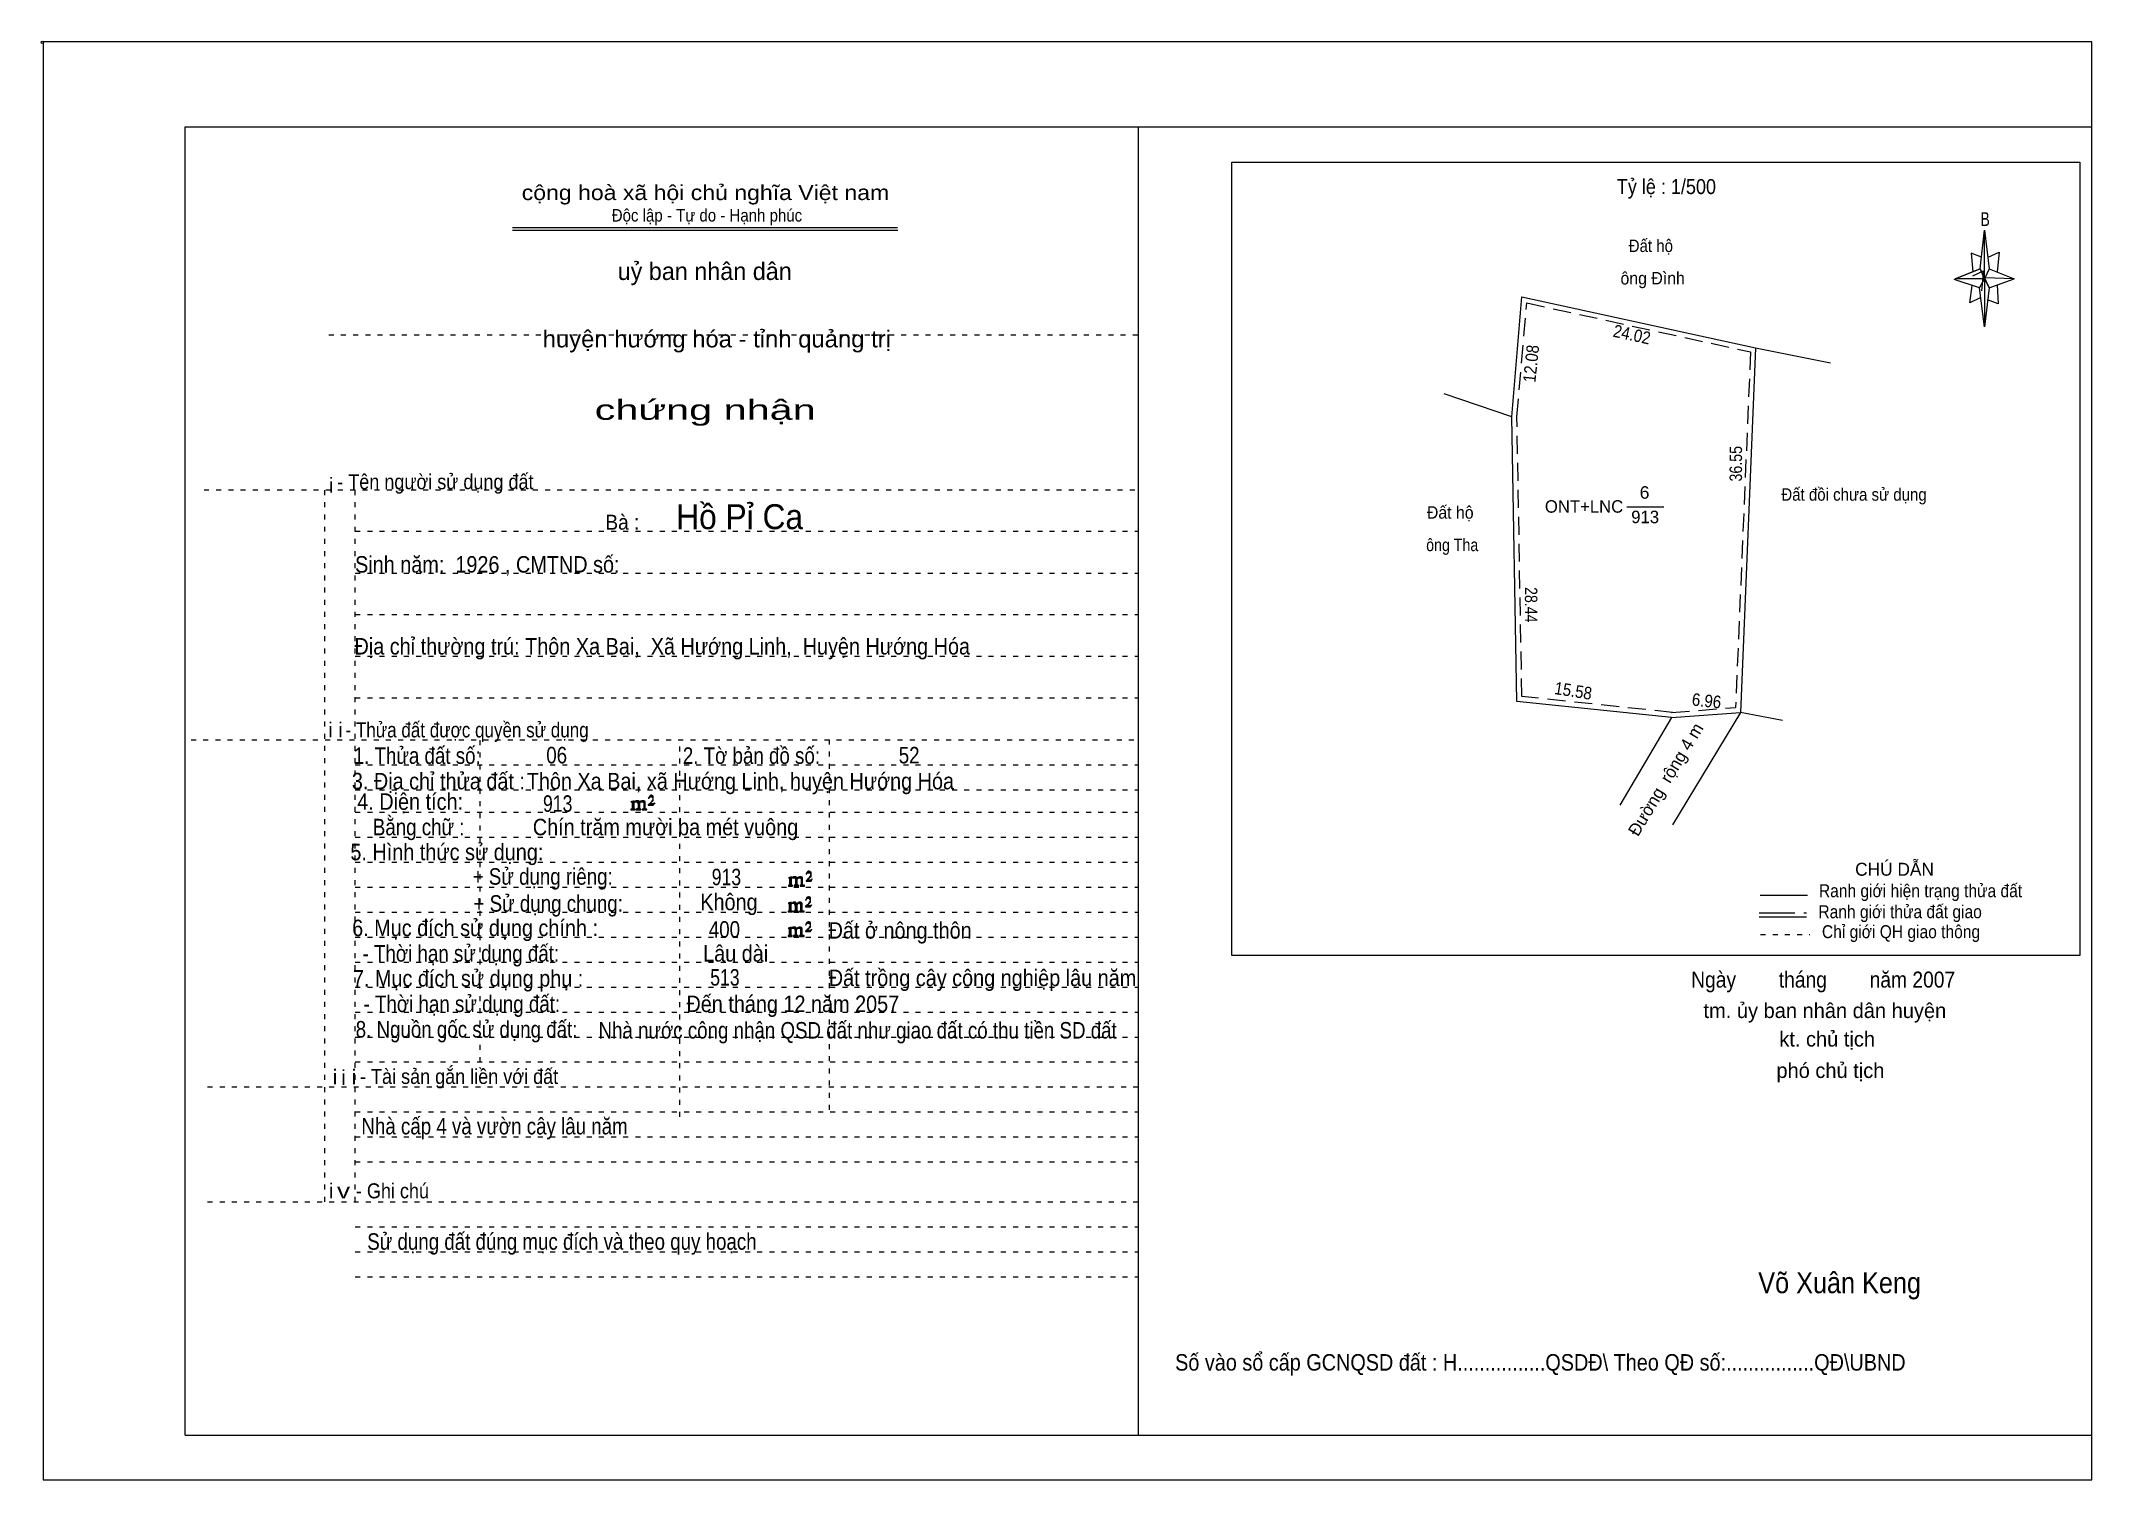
# Model space of a CAD drawing. Header units: centimetres. Extents: x -1.6 to 39.5, y -3.3 to 25.5.
import ezdxf
from ezdxf.enums import TextEntityAlignment as Align

# ---------------------------------------------------------------- set-up
doc = ezdxf.new("R2010")
doc.units = ezdxf.units.CM
doc.header["$LTSCALE"] = 0.12
for name, pattern in [('DOTTED', [1.5, 0.3, -1.2]), ('LONG_DASHED', [7.5, 6, -1.5]), ('MEDIUM_DASHED', [4.5, 3, -1.5])]:
    doc.linetypes.add(name, pattern=pattern)
for name, color, linetype, lineweight in [('1', 7, 'DOTTED', 13), ('10', 7, 'Continuous', 13), ('4', 7, 'Continuous', 13), ('5', 7, 'Continuous', 13), ('50', 7, 'Continuous', 13)]:
    doc.layers.add(name, color=color, linetype=linetype, lineweight=lineweight)

msp = doc.modelspace()

# ---------------------------------------------------------------- hatches: boundary and pattern name
at = {"layer": '50'}
for points in [[(10.27, 10.13), (10.27, 10.12), (10.27, 10.11), (10.25, 10.11), (10.24, 10.11), (10.24, 10.1), (10.33, 10.1), (10.33, 10.11), (10.32, 10.11), (10.31, 10.11), (10.31, 10.12), (10.31, 10.13), (10.31, 10.24), (10.31, 10.25), (10.32, 10.26), (10.34, 10.26), (10.35, 10.26), (10.36, 10.26), (10.37, 10.25), (10.39, 10.22), (10.39, 10.13), (10.37, 10.12), (10.37, 10.11), (10.36, 10.11), (10.35, 10.11), (10.35, 10.1), (10.44, 10.1), (10.44, 10.11), (10.43, 10.11), (10.42, 10.11), (10.42, 10.12), (10.42, 10.13), (10.42, 10.24), (10.44, 10.26), (10.45, 10.26), (10.46, 10.26), (10.49, 10.26), (10.49, 10.25), (10.5, 10.24), (10.5, 10.22), (10.5, 10.13), (10.5, 10.12), (10.49, 10.11), (10.49, 10.11), (10.47, 10.11), (10.47, 10.1), (10.56, 10.1), (10.56, 10.11), (10.55, 10.11), (10.54, 10.11), (10.53, 10.12), (10.53, 10.13), (10.53, 10.2), (10.53, 10.25), (10.53, 10.26), (10.52, 10.27), (10.5, 10.28), (10.47, 10.28), (10.46, 10.28), (10.44, 10.27), (10.41, 10.25), (10.41, 10.26), (10.4, 10.28), (10.39, 10.28), (10.37, 10.28), (10.35, 10.28), (10.34, 10.28), (10.32, 10.26), (10.31, 10.26), (10.31, 10.25), (10.31, 10.25), (10.31, 10.26), (10.31, 10.28), (10.24, 10.26), (10.24, 10.26), (10.25, 10.26), (10.27, 10.25), (10.27, 10.24), (10.27, 10.23)], [(10.69, 10.19), (10.72, 10.24), (10.72, 10.24), (10.71, 10.22), (10.69, 10.22), (10.68, 10.22), (10.63, 10.22), (10.66, 10.26), (10.67, 10.27), (10.69, 10.28), (10.69, 10.3), (10.69, 10.32), (10.69, 10.34), (10.69, 10.35), (10.69, 10.37), (10.68, 10.38), (10.67, 10.38), (10.66, 10.39), (10.65, 10.39), (10.63, 10.38), (10.63, 10.38), (10.62, 10.37), (10.61, 10.35), (10.59, 10.33), (10.61, 10.33), (10.61, 10.35), (10.62, 10.35), (10.63, 10.36), (10.65, 10.36), (10.66, 10.36), (10.67, 10.35), (10.68, 10.35), (10.68, 10.32), (10.68, 10.3), (10.66, 10.28), (10.66, 10.26), (10.65, 10.25), (10.59, 10.2), (10.59, 10.19)], [(13.42, 8.61), (13.42, 8.6), (13.42, 8.59), (13.41, 8.59), (13.4, 8.59), (13.4, 8.57), (13.48, 8.57), (13.48, 8.59), (13.47, 8.59), (13.46, 8.59), (13.46, 8.6), (13.46, 8.61), (13.46, 8.72), (13.46, 8.73), (13.47, 8.74), (13.5, 8.74), (13.51, 8.74), (13.52, 8.74), (13.53, 8.73), (13.54, 8.69), (13.54, 8.61), (13.53, 8.6), (13.53, 8.59), (13.52, 8.59), (13.51, 8.59), (13.51, 8.57), (13.6, 8.57), (13.6, 8.59), (13.58, 8.59), (13.57, 8.59), (13.57, 8.6), (13.57, 8.61), (13.57, 8.72), (13.6, 8.74), (13.61, 8.74), (13.62, 8.74), (13.64, 8.74), (13.64, 8.73), (13.65, 8.72), (13.65, 8.69), (13.65, 8.61), (13.65, 8.6), (13.64, 8.59), (13.64, 8.59), (13.63, 8.59), (13.63, 8.57), (13.72, 8.57), (13.72, 8.59), (13.7, 8.59), (13.69, 8.59), (13.68, 8.6), (13.68, 8.61), (13.68, 8.68), (13.68, 8.73), (13.68, 8.74), (13.67, 8.75), (13.65, 8.76), (13.63, 8.76), (13.62, 8.76), (13.6, 8.75), (13.56, 8.73), (13.56, 8.74), (13.55, 8.76), (13.54, 8.76), (13.53, 8.76), (13.51, 8.76), (13.5, 8.76), (13.47, 8.74), (13.46, 8.74), (13.46, 8.73), (13.46, 8.73), (13.46, 8.74), (13.46, 8.76), (13.4, 8.74), (13.4, 8.74), (13.41, 8.74), (13.42, 8.73), (13.42, 8.72), (13.42, 8.71)], [(13.85, 8.67), (13.87, 8.72), (13.87, 8.72), (13.86, 8.69), (13.85, 8.69), (13.84, 8.69), (13.78, 8.69), (13.82, 8.74), (13.83, 8.75), (13.85, 8.76), (13.85, 8.78), (13.85, 8.79), (13.85, 8.82), (13.85, 8.83), (13.85, 8.85), (13.84, 8.86), (13.83, 8.86), (13.82, 8.87), (13.8, 8.87), (13.78, 8.86), (13.78, 8.86), (13.77, 8.85), (13.76, 8.83), (13.75, 8.81), (13.76, 8.81), (13.76, 8.83), (13.77, 8.83), (13.78, 8.84), (13.8, 8.84), (13.82, 8.84), (13.83, 8.83), (13.84, 8.83), (13.84, 8.79), (13.84, 8.78), (13.82, 8.76), (13.82, 8.74), (13.8, 8.73), (13.75, 8.68), (13.75, 8.67)], [(13.41, 8.09), (13.41, 8.08), (13.41, 8.07), (13.4, 8.07), (13.39, 8.07), (13.39, 8.06), (13.48, 8.06), (13.48, 8.07), (13.47, 8.07), (13.45, 8.07), (13.45, 8.08), (13.45, 8.09), (13.45, 8.2), (13.45, 8.21), (13.47, 8.23), (13.49, 8.23), (13.5, 8.23), (13.51, 8.23), (13.52, 8.21), (13.53, 8.18), (13.53, 8.09), (13.52, 8.08), (13.52, 8.07), (13.51, 8.07), (13.5, 8.07), (13.5, 8.06), (13.59, 8.06), (13.59, 8.07), (13.58, 8.07), (13.57, 8.07), (13.57, 8.08), (13.57, 8.09), (13.57, 8.2), (13.59, 8.23), (13.6, 8.23), (13.61, 8.23), (13.63, 8.23), (13.63, 8.21), (13.64, 8.2), (13.64, 8.18), (13.64, 8.09), (13.64, 8.08), (13.63, 8.07), (13.63, 8.07), (13.62, 8.07), (13.62, 8.06), (13.71, 8.06), (13.71, 8.07), (13.7, 8.07), (13.69, 8.07), (13.67, 8.08), (13.67, 8.09), (13.67, 8.17), (13.67, 8.21), (13.67, 8.23), (13.66, 8.24), (13.64, 8.25), (13.62, 8.25), (13.61, 8.25), (13.59, 8.24), (13.55, 8.21), (13.55, 8.23), (13.54, 8.25), (13.53, 8.25), (13.52, 8.25), (13.5, 8.25), (13.49, 8.25), (13.47, 8.23), (13.45, 8.23), (13.45, 8.21), (13.45, 8.21), (13.45, 8.23), (13.45, 8.25), (13.39, 8.23), (13.39, 8.23), (13.4, 8.23), (13.41, 8.21), (13.41, 8.2), (13.41, 8.19)], [(13.84, 8.16), (13.86, 8.2), (13.86, 8.2), (13.85, 8.18), (13.84, 8.18), (13.83, 8.18), (13.77, 8.18), (13.81, 8.23), (13.82, 8.24), (13.84, 8.25), (13.84, 8.27), (13.84, 8.28), (13.84, 8.3), (13.84, 8.31), (13.84, 8.34), (13.83, 8.35), (13.82, 8.35), (13.81, 8.36), (13.8, 8.36), (13.77, 8.35), (13.77, 8.35), (13.76, 8.34), (13.75, 8.31), (13.74, 8.29), (13.75, 8.29), (13.75, 8.31), (13.76, 8.31), (13.77, 8.33), (13.8, 8.33), (13.81, 8.33), (13.82, 8.31), (13.83, 8.31), (13.83, 8.28), (13.83, 8.27), (13.81, 8.25), (13.81, 8.23), (13.8, 8.21), (13.74, 8.17), (13.74, 8.16)], [(13.84, 7.66), (13.86, 7.71), (13.86, 7.71), (13.85, 7.68), (13.84, 7.68), (13.83, 7.68), (13.77, 7.68), (13.81, 7.73), (13.82, 7.74), (13.84, 7.75), (13.84, 7.77), (13.84, 7.78), (13.84, 7.81), (13.84, 7.82), (13.84, 7.84), (13.83, 7.85), (13.82, 7.85), (13.81, 7.86), (13.79, 7.86), (13.77, 7.85), (13.77, 7.85), (13.76, 7.84), (13.75, 7.82), (13.74, 7.8), (13.75, 7.8), (13.75, 7.82), (13.76, 7.82), (13.77, 7.83), (13.79, 7.83), (13.81, 7.83), (13.82, 7.82), (13.83, 7.82), (13.83, 7.78), (13.83, 7.77), (13.81, 7.75), (13.81, 7.73), (13.79, 7.72), (13.74, 7.67), (13.74, 7.66)], [(13.41, 7.6), (13.41, 7.59), (13.41, 7.58), (13.4, 7.58), (13.39, 7.58), (13.39, 7.56), (13.47, 7.56), (13.47, 7.58), (13.46, 7.58), (13.45, 7.58), (13.45, 7.59), (13.45, 7.6), (13.45, 7.71), (13.45, 7.72), (13.46, 7.73), (13.49, 7.73), (13.5, 7.73), (13.51, 7.73), (13.52, 7.72), (13.53, 7.68), (13.53, 7.6), (13.52, 7.59), (13.52, 7.58), (13.51, 7.58), (13.5, 7.58), (13.5, 7.56), (13.59, 7.56), (13.59, 7.58), (13.57, 7.58), (13.56, 7.58), (13.56, 7.59), (13.56, 7.6), (13.56, 7.71), (13.59, 7.73), (13.6, 7.73), (13.61, 7.73), (13.63, 7.73), (13.63, 7.72), (13.64, 7.71), (13.64, 7.68), (13.64, 7.6), (13.64, 7.59), (13.63, 7.58), (13.63, 7.58), (13.62, 7.58), (13.62, 7.56), (13.71, 7.56), (13.71, 7.58), (13.69, 7.58), (13.68, 7.58), (13.67, 7.59), (13.67, 7.6), (13.67, 7.67), (13.67, 7.72), (13.67, 7.73), (13.66, 7.74), (13.64, 7.75), (13.62, 7.75), (13.61, 7.75), (13.59, 7.74), (13.55, 7.72), (13.55, 7.73), (13.54, 7.75), (13.53, 7.75), (13.52, 7.75), (13.5, 7.75), (13.49, 7.75), (13.46, 7.73), (13.45, 7.73), (13.45, 7.72), (13.45, 7.72), (13.45, 7.73), (13.45, 7.75), (13.39, 7.73), (13.39, 7.73), (13.4, 7.73), (13.41, 7.72), (13.41, 7.71), (13.41, 7.7)]]:
    msp.add_hatch(color=256, dxfattribs=at).paths.add_polyline_path(points)

# ---------------------------------------------------------------- linework, layer by layer
at = {"layer": '1', "linetype": 'Continuous'}
for p, q in [((1.31, -2.42), (1.31, 23.78)), ((1.31, 23.78), (39.51, 23.78)), ((20.41, -2.42), (20.41, 23.78)), ((39.51, -2.42), (39.51, 23.78)), ((7.87, 21.76), (15.58, 21.76)), ((7.87, 21.71), (15.59, 21.71)), ((37.26, 20.55), (36.75, 20.72)), ((1.31, -2.42), (39.51, -2.42))]:
    msp.add_line(p, q, dxfattribs=at)
at = {"layer": '1'}
for p, q in [((4.19, 19.61), (20.41, 19.61)), ((1.69, 16.51), (20.41, 16.51)), ((4.11, 2.25), (4.11, 16.51)), ((4.72, 2.25), (4.72, 16.51)), ((4.72, 15.68), (20.41, 15.68)), ((4.72, 14.84), (20.41, 14.84)), ((4.72, 14.01), (20.41, 14.01)), ((4.72, 13.18), (20.41, 13.18)), ((4.72, 12.34), (20.41, 12.34)), ((1.43, 11.5), (20.41, 11.5)), ((7.22, 5.05), (7.22, 11.5)), ((11.22, 3.95), (11.22, 11.5)), ((14.22, 4.09), (14.22, 11.5)), ((4.72, 11), (20.41, 11)), ((4.72, 10.5), (20.41, 10.5)), ((4.72, 10.05), (20.41, 10.05)), ((4.72, 9.55), (20.41, 9.55)), ((4.72, 9.05), (20.41, 9.05)), ((4.72, 8.55), (20.41, 8.55)), ((4.72, 8.05), (20.41, 8.05)), ((4.72, 7.55), (20.41, 7.55)), ((4.72, 7.05), (20.41, 7.05)), ((4.72, 6.55), (20.41, 6.55)), ((4.72, 6.05), (20.41, 6.05)), ((4.72, 5.55), (20.41, 5.55)), ((4.72, 5.05), (20.41, 5.05)), ((1.76, 4.55), (20.41, 4.55)), ((4.72, 4.05), (20.41, 4.05)), ((4.72, 3.55), (20.41, 3.55)), ((4.72, 3.05), (20.41, 3.05)), ((1.76, 2.25), (20.41, 2.25)), ((4.72, 1.75), (20.41, 1.75)), ((4.72, 1.25), (20.41, 1.25)), ((4.72, 0.75), (20.41, 0.75))]:
    msp.add_line(p, q, dxfattribs=at)
at = {"layer": '1', "linetype": 'Continuous'}
msp.add_lwpolyline([(-1.53, -3.32), (39.51, -3.32), (39.51, 25.48), (-1.53, 25.48)], close=True, dxfattribs=at)
msp.add_lwpolyline([(37.27, 20.35), (37.06, 20.25), (37.11, 20.6)], dxfattribs=at)
at = {"layer": '10'}
for p, q in [((32.77, 19.35), (34.27, 19.05)), ((27.89, 17.97), (26.53, 18.43)), ((30.19, 16.17), (30.93, 16.17)), ((31.09, 11.95), (30.05, 10.19)), ((31.09, 11.95), (32.47, 12.05)), ((33.31, 11.89), (32.47, 12.05))]:
    msp.add_line(p, q, dxfattribs=at)
at = {"layer": '10', "linetype": 'MEDIUM_DASHED'}
msp.add_line((31.09, 12.05), (32.37, 12.15), dxfattribs=at)
at = {"layer": '10'}
for points in [[(27.89, 17.97), (28.09, 20.37), (32.77, 19.35)], [(32.77, 19.35), (32.47, 12.05), (31.11, 9.8)], [(31.09, 11.95), (27.99, 12.27), (27.89, 17.97)]]:
    msp.add_lwpolyline(points, dxfattribs=at)
at = {"layer": '10', "linetype": 'MEDIUM_DASHED'}
for points in [[(27.99, 17.97), (28.19, 20.25), (32.67, 19.27), (32.37, 12.15)], [(31.11, 12.05), (28.09, 12.37), (27.99, 17.97)]]:
    msp.add_lwpolyline(points, dxfattribs=at)
at = {"layer": '4'}
for p, q in [((32.86, 8.39), (33.81, 8.39)), ((32.84, 7.96), (33.79, 7.96))]:
    msp.add_line(p, q, dxfattribs=at)
at = {"layer": '4', "linetype": 'LONG_DASHED'}
msp.add_line((32.84, 8.04), (33.79, 8.04), dxfattribs=at)
at = {"layer": '4', "linetype": 'DOTTED'}
msp.add_line((32.87, 7.6), (33.86, 7.6), dxfattribs=at)
at = {"layer": '4'}
msp.add_lwpolyline([(22.28, 23.07), (39.27, 23.07), (39.27, 7.18), (22.28, 7.18)], close=True, dxfattribs=at)
msp.add_circle((-1.55, 25.47), 0.025, dxfattribs=at)
at = {"layer": '5'}
for p, q in [((37.27, 20.93), (37.36, 21.71)), ((37.45, 20.55), (37.36, 19.77)), ((37.45, 20.93), (37.95, 20.73)), ((37.61, 20.61), (37.63, 20.23)), ((37.63, 20.23), (37.42, 20.31))]:
    msp.add_line(p, q, dxfattribs=at)
for points in [[(37.36, 21.71), (37.45, 20.93), (37.36, 20.73)], [(37.36, 20.73), (36.77, 20.73), (37.27, 20.93), (37.45, 20.55), (37.95, 20.73), (37.36, 20.75)], [(37.36, 20.73), (37.36, 19.77), (37.26, 20.55)]]:
    msp.add_lwpolyline(points, close=True, dxfattribs=at)
for points in [[(37.3, 21.17), (37.09, 21.25), (37.12, 20.87)], [(37.43, 21.17), (37.65, 21.27), (37.61, 20.87)], [(37.36, 20.73), (37.27, 20.93), (36.77, 20.73)], [(37.12, 20.79), (37.34, 20.89), (37.3, 20.49)], [(37.36, 20.73), (37.45, 20.55), (37.95, 20.73)]]:
    msp.add_lwpolyline(points, dxfattribs=at)
at = {"layer": '50'}
for points in [[(10.27, 10.13), (10.27, 10.12), (10.27, 10.11), (10.25, 10.11), (10.24, 10.11), (10.24, 10.1), (10.33, 10.1), (10.33, 10.11), (10.32, 10.11), (10.31, 10.11), (10.31, 10.12), (10.31, 10.13), (10.31, 10.24), (10.31, 10.25), (10.32, 10.26), (10.34, 10.26), (10.35, 10.26), (10.36, 10.26), (10.37, 10.25), (10.39, 10.22), (10.39, 10.13), (10.37, 10.12), (10.37, 10.11), (10.36, 10.11), (10.35, 10.11), (10.35, 10.1), (10.44, 10.1), (10.44, 10.11), (10.43, 10.11), (10.42, 10.11), (10.42, 10.12), (10.42, 10.13), (10.42, 10.24), (10.44, 10.26), (10.45, 10.26), (10.46, 10.26), (10.49, 10.26), (10.49, 10.25), (10.5, 10.24), (10.5, 10.22), (10.5, 10.13), (10.5, 10.12), (10.49, 10.11), (10.49, 10.11), (10.47, 10.11), (10.47, 10.1), (10.56, 10.1), (10.56, 10.11), (10.55, 10.11), (10.54, 10.11), (10.53, 10.12), (10.53, 10.13), (10.53, 10.2), (10.53, 10.25), (10.53, 10.26), (10.52, 10.27), (10.5, 10.28), (10.47, 10.28), (10.46, 10.28), (10.44, 10.27), (10.41, 10.25), (10.41, 10.26), (10.4, 10.28), (10.39, 10.28), (10.37, 10.28), (10.35, 10.28), (10.34, 10.28), (10.32, 10.26), (10.31, 10.26), (10.31, 10.25), (10.31, 10.25), (10.31, 10.26), (10.31, 10.28), (10.24, 10.26), (10.24, 10.26), (10.25, 10.26), (10.27, 10.25), (10.27, 10.24), (10.27, 10.23)], [(10.69, 10.19), (10.72, 10.24), (10.72, 10.24), (10.71, 10.22), (10.69, 10.22), (10.68, 10.22), (10.63, 10.22), (10.66, 10.26), (10.67, 10.27), (10.69, 10.28), (10.69, 10.3), (10.69, 10.32), (10.69, 10.34), (10.69, 10.35), (10.69, 10.37), (10.68, 10.38), (10.67, 10.38), (10.66, 10.39), (10.65, 10.39), (10.63, 10.38), (10.63, 10.38), (10.62, 10.37), (10.61, 10.35), (10.59, 10.33), (10.61, 10.33), (10.61, 10.35), (10.62, 10.35), (10.63, 10.36), (10.65, 10.36), (10.66, 10.36), (10.67, 10.35), (10.68, 10.35), (10.68, 10.32), (10.68, 10.3), (10.66, 10.28), (10.66, 10.26), (10.65, 10.25), (10.59, 10.2), (10.59, 10.19)], [(13.42, 8.61), (13.42, 8.6), (13.42, 8.59), (13.41, 8.59), (13.4, 8.59), (13.4, 8.57), (13.48, 8.57), (13.48, 8.59), (13.47, 8.59), (13.46, 8.59), (13.46, 8.6), (13.46, 8.61), (13.46, 8.72), (13.46, 8.73), (13.47, 8.74), (13.5, 8.74), (13.51, 8.74), (13.52, 8.74), (13.53, 8.73), (13.54, 8.69), (13.54, 8.61), (13.53, 8.6), (13.53, 8.59), (13.52, 8.59), (13.51, 8.59), (13.51, 8.57), (13.6, 8.57), (13.6, 8.59), (13.58, 8.59), (13.57, 8.59), (13.57, 8.6), (13.57, 8.61), (13.57, 8.72), (13.6, 8.74), (13.61, 8.74), (13.62, 8.74), (13.64, 8.74), (13.64, 8.73), (13.65, 8.72), (13.65, 8.69), (13.65, 8.61), (13.65, 8.6), (13.64, 8.59), (13.64, 8.59), (13.63, 8.59), (13.63, 8.57), (13.72, 8.57), (13.72, 8.59), (13.7, 8.59), (13.69, 8.59), (13.68, 8.6), (13.68, 8.61), (13.68, 8.68), (13.68, 8.73), (13.68, 8.74), (13.67, 8.75), (13.65, 8.76), (13.63, 8.76), (13.62, 8.76), (13.6, 8.75), (13.56, 8.73), (13.56, 8.74), (13.55, 8.76), (13.54, 8.76), (13.53, 8.76), (13.51, 8.76), (13.5, 8.76), (13.47, 8.74), (13.46, 8.74), (13.46, 8.73), (13.46, 8.73), (13.46, 8.74), (13.46, 8.76), (13.4, 8.74), (13.4, 8.74), (13.41, 8.74), (13.42, 8.73), (13.42, 8.72), (13.42, 8.71)], [(13.85, 8.67), (13.87, 8.72), (13.87, 8.72), (13.86, 8.69), (13.85, 8.69), (13.84, 8.69), (13.78, 8.69), (13.82, 8.74), (13.83, 8.75), (13.85, 8.76), (13.85, 8.78), (13.85, 8.79), (13.85, 8.82), (13.85, 8.83), (13.85, 8.85), (13.84, 8.86), (13.83, 8.86), (13.82, 8.87), (13.8, 8.87), (13.78, 8.86), (13.78, 8.86), (13.77, 8.85), (13.76, 8.83), (13.75, 8.81), (13.76, 8.81), (13.76, 8.83), (13.77, 8.83), (13.78, 8.84), (13.8, 8.84), (13.82, 8.84), (13.83, 8.83), (13.84, 8.83), (13.84, 8.79), (13.84, 8.78), (13.82, 8.76), (13.82, 8.74), (13.8, 8.73), (13.75, 8.68), (13.75, 8.67)], [(13.41, 8.09), (13.41, 8.08), (13.41, 8.07), (13.4, 8.07), (13.39, 8.07), (13.39, 8.06), (13.48, 8.06), (13.48, 8.07), (13.47, 8.07), (13.45, 8.07), (13.45, 8.08), (13.45, 8.09), (13.45, 8.2), (13.45, 8.21), (13.47, 8.23), (13.49, 8.23), (13.5, 8.23), (13.51, 8.23), (13.52, 8.21), (13.53, 8.18), (13.53, 8.09), (13.52, 8.08), (13.52, 8.07), (13.51, 8.07), (13.5, 8.07), (13.5, 8.06), (13.59, 8.06), (13.59, 8.07), (13.58, 8.07), (13.57, 8.07), (13.57, 8.08), (13.57, 8.09), (13.57, 8.2), (13.59, 8.23), (13.6, 8.23), (13.61, 8.23), (13.63, 8.23), (13.63, 8.21), (13.64, 8.2), (13.64, 8.18), (13.64, 8.09), (13.64, 8.08), (13.63, 8.07), (13.63, 8.07), (13.62, 8.07), (13.62, 8.06), (13.71, 8.06), (13.71, 8.07), (13.7, 8.07), (13.69, 8.07), (13.67, 8.08), (13.67, 8.09), (13.67, 8.17), (13.67, 8.21), (13.67, 8.23), (13.66, 8.24), (13.64, 8.25), (13.62, 8.25), (13.61, 8.25), (13.59, 8.24), (13.55, 8.21), (13.55, 8.23), (13.54, 8.25), (13.53, 8.25), (13.52, 8.25), (13.5, 8.25), (13.49, 8.25), (13.47, 8.23), (13.45, 8.23), (13.45, 8.21), (13.45, 8.21), (13.45, 8.23), (13.45, 8.25), (13.39, 8.23), (13.39, 8.23), (13.4, 8.23), (13.41, 8.21), (13.41, 8.2), (13.41, 8.19)], [(13.84, 8.16), (13.86, 8.2), (13.86, 8.2), (13.85, 8.18), (13.84, 8.18), (13.83, 8.18), (13.77, 8.18), (13.81, 8.23), (13.82, 8.24), (13.84, 8.25), (13.84, 8.27), (13.84, 8.28), (13.84, 8.3), (13.84, 8.31), (13.84, 8.34), (13.83, 8.35), (13.82, 8.35), (13.81, 8.36), (13.8, 8.36), (13.77, 8.35), (13.77, 8.35), (13.76, 8.34), (13.75, 8.31), (13.74, 8.29), (13.75, 8.29), (13.75, 8.31), (13.76, 8.31), (13.77, 8.33), (13.8, 8.33), (13.81, 8.33), (13.82, 8.31), (13.83, 8.31), (13.83, 8.28), (13.83, 8.27), (13.81, 8.25), (13.81, 8.23), (13.8, 8.21), (13.74, 8.17), (13.74, 8.16)], [(13.84, 7.66), (13.86, 7.71), (13.86, 7.71), (13.85, 7.68), (13.84, 7.68), (13.83, 7.68), (13.77, 7.68), (13.81, 7.73), (13.82, 7.74), (13.84, 7.75), (13.84, 7.77), (13.84, 7.78), (13.84, 7.81), (13.84, 7.82), (13.84, 7.84), (13.83, 7.85), (13.82, 7.85), (13.81, 7.86), (13.79, 7.86), (13.77, 7.85), (13.77, 7.85), (13.76, 7.84), (13.75, 7.82), (13.74, 7.8), (13.75, 7.8), (13.75, 7.82), (13.76, 7.82), (13.77, 7.83), (13.79, 7.83), (13.81, 7.83), (13.82, 7.82), (13.83, 7.82), (13.83, 7.78), (13.83, 7.77), (13.81, 7.75), (13.81, 7.73), (13.79, 7.72), (13.74, 7.67), (13.74, 7.66)], [(13.41, 7.6), (13.41, 7.59), (13.41, 7.58), (13.4, 7.58), (13.39, 7.58), (13.39, 7.56), (13.47, 7.56), (13.47, 7.58), (13.46, 7.58), (13.45, 7.58), (13.45, 7.59), (13.45, 7.6), (13.45, 7.71), (13.45, 7.72), (13.46, 7.73), (13.49, 7.73), (13.5, 7.73), (13.51, 7.73), (13.52, 7.72), (13.53, 7.68), (13.53, 7.6), (13.52, 7.59), (13.52, 7.58), (13.51, 7.58), (13.5, 7.58), (13.5, 7.56), (13.59, 7.56), (13.59, 7.58), (13.57, 7.58), (13.56, 7.58), (13.56, 7.59), (13.56, 7.6), (13.56, 7.71), (13.59, 7.73), (13.6, 7.73), (13.61, 7.73), (13.63, 7.73), (13.63, 7.72), (13.64, 7.71), (13.64, 7.68), (13.64, 7.6), (13.64, 7.59), (13.63, 7.58), (13.63, 7.58), (13.62, 7.58), (13.62, 7.56), (13.71, 7.56), (13.71, 7.58), (13.69, 7.58), (13.68, 7.58), (13.67, 7.59), (13.67, 7.6), (13.67, 7.67), (13.67, 7.72), (13.67, 7.73), (13.66, 7.74), (13.64, 7.75), (13.62, 7.75), (13.61, 7.75), (13.59, 7.74), (13.55, 7.72), (13.55, 7.73), (13.54, 7.75), (13.53, 7.75), (13.52, 7.75), (13.5, 7.75), (13.49, 7.75), (13.46, 7.73), (13.45, 7.73), (13.45, 7.72), (13.45, 7.72), (13.45, 7.73), (13.45, 7.75), (13.39, 7.73), (13.39, 7.73), (13.4, 7.73), (13.41, 7.72), (13.41, 7.71), (13.41, 7.7)]]:
    msp.add_lwpolyline(points, close=True, dxfattribs=at)

# ---------------------------------------------------------------- texts
at = {"layer": '1'}
for s, height, width, p in [('cộng hoà xã hội chủ nghĩa Việt nam', 0.3, 1.15, (11.735, 22.31)), ('Độc lập - Tự do - Hạnh phúc', 0.25, 0.9, (11.765, 21.88)), ('chứng nhận', 0.4, 1.55, (11.73, 17.91)), ('- Tên người sử dụng đất', 0.3, 0.9, (6.325, 16.52)), ('- Thửa đất được quyền sử dụng', 0.3, 0.85, (6.96, 11.55)), ('- Tài sản gắn liền với đất ', 0.3, 0.9, (6.85, 4.61)), ('v', 0.3, 1.3, (4.485, 2.32)), ('- Ghi chú', 0.3, 0.9, (5.465, 2.32))]:
    msp.add_text(s, height=height, dxfattribs=dict(at, width=width)).set_placement(p, align=Align.CENTER)
for s, height, p in [('uỷ ban nhân dân', 0.35, (11.72, 20.71)), ('i', 0.3, (4.235, 16.45)), ('i', 0.3, (4.225, 11.55)), ('i', 0.3, (4.425, 11.55)), ('i', 0.3, (4.315, 4.6)), ('i', 0.3, (4.485, 4.59)), ('i', 0.3, (4.695, 4.6)), ('i', 0.3, (4.235, 2.32))]:
    msp.add_text(s, height=height, dxfattribs=at).set_placement(p, align=Align.CENTER)
at = {"layer": '10'}
for s, height, width, p in [('Tỷ lệ : 1/500', 0.3, 0.9, (30.985, 22.43)), ('Đất hộ ', 0.25, 0.9, (30.715, 21.27)), ('ông Đình', 0.25, 0.95, (30.71, 20.62)), ('Đất đồi chưa sử dụng ', 0.25, 0.9, (34.785, 16.29)), ('Hồ Pỉ Ca', 0.5, 0.95, (12.42, 15.72)), ('Đất hộ', 0.25, 0.95, (26.655, 15.93)), (' ông Tha', 0.25, 0.85, (26.655, 15.28)), ('Võ Xuân Keng', 0.42, 0.9, (34.455, 0.42))]:
    msp.add_text(s, height=height, dxfattribs=dict(at, width=width)).set_placement(p, align=Align.CENTER)
for s, rotation, width, p in [('24.02', 347.642, 0.9, (30.268, 19.497)), ('12.08', 84, 0.9, (28.399, 19.022)), ('36.55', 90, 0.85, (32.5, 17.03)), ('28.44', 270, 0.85, (28.15, 14.205)), ('15.58', 351, 0.9, (29.1, 12.361)), ('6.96', 354, 0.9, (31.777, 12.16))]:
    msp.add_text(s, height=0.25, rotation=rotation, dxfattribs=dict(at, width=width)).set_placement(p, align=Align.CENTER)
at = {"layer": '10', "width": 1.05}
msp.add_text('6', height=0.25, dxfattribs=at).set_placement((30.45, 16.33))
at = {"layer": '10'}
msp.add_text('ONT+LNC', height=0.25, dxfattribs=at).set_placement((30.12, 16.05), align=Align.RIGHT)
msp.add_text('913', height=0.25, dxfattribs=at).set_placement((30.28, 15.84))
msp.add_text('Đường  rộng 4 m ', height=0.25, rotation=58.849, dxfattribs=at).set_placement((31.102, 10.685), align=Align.CENTER)
at = {"layer": '4'}
msp.add_text('CHÚ DẪN', height=0.2591, dxfattribs=at).set_placement((35.555, 8.78), align=Align.CENTER)
at = {"layer": '4', "width": 0.9}
for s, p in [('Ranh giới hiện trạng thửa đất', (36.075, 8.35)), ('Ranh giới thửa đất giao ', (35.71, 7.93)), ('Chỉ giới QH giao thông', (35.685, 7.53))]:
    msp.add_text(s, height=0.2591, dxfattribs=at).set_placement(p, align=Align.CENTER)
at = {"layer": '5', "width": 0.75}
msp.add_text('B', height=0.276, dxfattribs=at).set_placement((37.37, 21.79), align=Align.CENTER)
at = {"layer": '50'}
for s, height, width, p in [('  huyện hướng hóa - tỉnh quảng trị', 0.34, 1.05, (11.83, 19.36)), ('Bà :', 0.3, 0.95, (10.07, 15.71)), ('Sinh năm:  1926 , CMTND số: ', 0.33, 0.9, (7.42, 14.85)), ('Địa chỉ thường trú: Thôn Xa Bai,  Xã Hướng Linh,  Huyện Hướng Hóa', 0.33, 0.9, (10.87, 13.21)), ('1. Thửa đất số:  ', 0.33, 0.85, (6.065, 11.02)), ('06', 0.33, 0.85, (8.755, 11.03)), ('2. Tờ bản đồ số:  ', 0.33, 0.85, (12.76, 11.02)), ('52', 0.33, 0.85, (15.815, 11.03)), ('3. Địa chỉ thửa đất : ', 0.33, 0.9, (6.44, 10.51)), ('Thôn Xa Bai, xã Hướng Linh, huyện Hướng Hóa', 0.33, 0.9, (12.435, 10.51)), ('4. Diện tích: ', 0.33, 0.9, (5.875, 10.1)), ('913', 0.33, 0.8, (8.775, 10.06)), ('Bằng chữ :', 0.33, 0.85, (5.99, 9.59)), ('Chín trăm mười ba mét vuông', 0.33, 0.9, (10.935, 9.59)), ('5. Hình thức sử dụng:', 0.33, 0.9, (6.555, 9.09)), ('+ Sử dụng riêng:', 0.33, 0.85, (8.475, 8.6)), ('913', 0.33, 0.8, (12.155, 8.59)), ('+ Sử dụng chung:', 0.33, 0.85, (8.585, 8.06)), ('Không', 0.33, 0.9, (12.205, 8.09)), ('6. Mục đích sử dụng chính :', 0.33, 0.9, (7.12, 7.57)), ('400', 0.33, 0.85, (12.115, 7.54)), ('Đất ở nông thôn', 0.33, 0.9, (15.635, 7.52)), ('- Thời hạn sử dụng đất:', 0.33, 0.85, (6.835, 7.06)), ('Lâu dài', 0.33, 0.9, (12.34, 7.06)), ('7. Mục đích sử dụng phụ :', 0.33, 0.9, (6.98, 6.56)), ('513', 0.33, 0.8, (12.125, 6.58)), ('Đất trồng cây công nghiệp lâu năm', 0.33, 0.9, (17.285, 6.57)), ('Ngày        tháng        năm 2007', 0.32, 0.9, (34.125, 6.54)), ('- Thời hạn sử dụng đất:', 0.33, 0.85, (6.855, 6.05)), ('Đến tháng 12 năm 2057', 0.33, 0.9, (13.485, 6.05)), ('8. Nguồn gốc sử dụng đất:', 0.33, 0.85, (6.95, 5.54)), ('Nhà nước công nhận QSD đất như giao đất có thu tiền SD đất ', 0.33, 0.85, (14.835, 5.52)), ('Nhà cấp 4 và vườn cây lâu năm', 0.33, 0.85, (7.51, 3.6)), ('Sử dụng đất đúng mục đích và theo quy hoạch', 0.33, 0.85, (8.86, 1.29)), ('Số vào sổ cấp GCNQSD đất : H................QSDĐ\\ Theo QĐ số:................QĐ\\UBND', 0.33, 0.9, (28.46, -1.13))]:
    msp.add_text(s, height=height, dxfattribs=dict(at, width=width)).set_placement(p, align=Align.CENTER)
for s, p in [('tm. ủy ban nhân dân huyện ', (34.215, 5.93)), ('kt. chủ tịch', (34.205, 5.36)), ('phó chủ tịch', (34.27, 4.73))]:
    msp.add_text(s, height=0.3, dxfattribs=at).set_placement(p, align=Align.CENTER)

doc.saveas('drawing.dxf')
